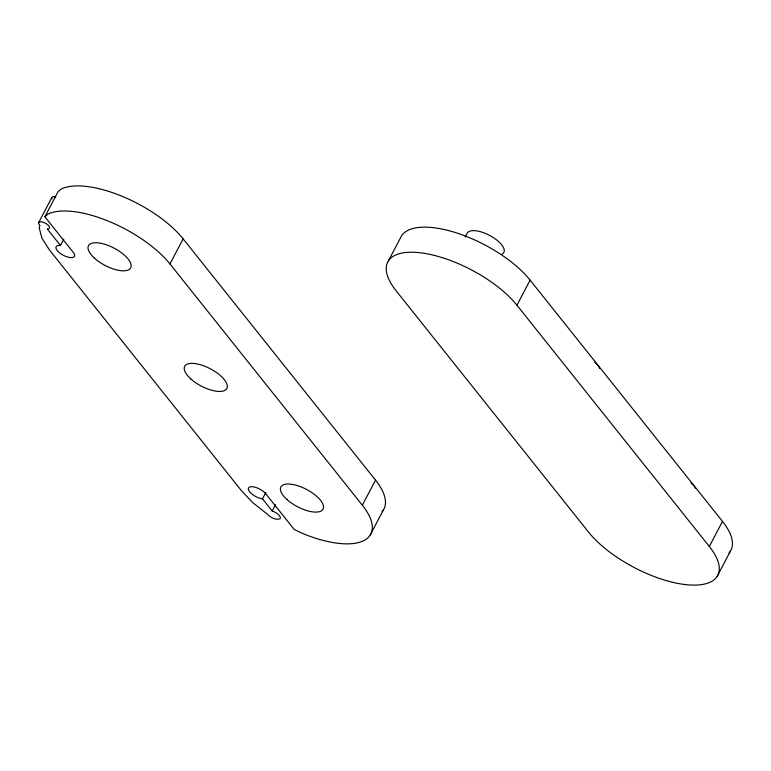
<?xml version="1.0" encoding="UTF-8"?>
<svg xmlns="http://www.w3.org/2000/svg" width="771" height="771" viewBox="0 0 771 771"><rect width="100%" height="100%" fill="white"/><g stroke="black" fill="none" stroke-linecap="round" stroke-linejoin="round"><path stroke-width="1.16" d="M38.55 222.8L51.724 197.704M63.771 239.212L60.475 245.486A10.351 4.24 27.7 0 0 57.237 250.565A10.351 4.24 27.7 0 0 70.103 257.553A10.351 4.24 27.7 0 0 73.341 252.474L44.872 216.776L58.037 191.68L61.314 188.934A77.669 31.833 27.7 0 1 183.132 238.875L375.525 480.14A77.669 31.833 27.7 0 1 382.079 511.703M60.475 245.486L47.253 228.9A6.091 2.496 27.7 0 0 49.016 226.182A6.091 2.496 27.7 0 0 42.501 222.029L40.555 221.73A6.091 2.496 27.7 0 0 39.899 225.402L39.244 227.946L41.904 238.143L49.19 249.602L241.583 490.867L252.975 502.827L267.71 514.45A7.633 3.132 27.7 0 0 274.1 518.642L276.481 519.297L279.815 518.941A7.633 3.132 27.7 0 0 278.861 515.028A7.633 3.132 27.7 0 0 272.23 511.019L262.497 498.818A10.351 4.24 27.7 0 1 249.631 491.831A10.351 4.24 27.7 0 1 252.878 486.752A10.351 4.24 27.7 0 1 265.735 493.739L294.204 529.446L303.013 533.638A77.669 31.833 27.7 0 0 362.351 505.227L169.957 263.961L183.132 238.875M262.497 498.818L265.783 492.544M388.343 260.974L401.518 235.887A77.669 31.833 27.7 0 1 459.506 233.902A77.669 31.833 27.7 0 1 530.111 280.133L722.504 521.398A77.669 31.833 27.7 0 1 729.058 552.952M272.23 511.019L275.517 504.745M465.164 237.111L467.342 232.958A20.711 8.491 27.7 0 1 492.447 237.015A20.711 8.491 27.7 0 1 501.911 254.247M362.351 505.227L375.525 480.14M370.167 535.113L383.341 510.026M516.936 305.22A77.669 31.833 27.7 0 0 420.484 252.801A77.669 31.833 27.7 0 0 396.169 290.86L588.562 532.125A77.669 31.833 27.7 0 0 685.024 584.543A77.669 31.833 27.7 0 0 709.33 546.485L516.936 305.22L530.111 280.133M709.33 546.485L722.504 521.398M717.155 576.371L730.33 551.275M44.872 216.776L48.139 214.02A77.669 31.833 27.7 0 1 169.957 263.961M55.666 196.933L53.729 196.634A6.091 2.496 27.7 0 0 51.985 198.908M690.989 482.839A20.711 8.491 27.7 0 1 694.025 486.019M694.623 486.8A20.711 8.491 27.7 0 1 695.596 488.342M594.788 362.206A20.711 8.491 27.7 0 1 599.771 368.451M286.937 499.512A23.814 9.763 27.7 0 0 322.885 509.419A23.814 9.763 27.7 0 0 296.074 485.219A23.814 9.763 27.7 0 0 286.937 499.512M190.745 378.879A23.814 9.763 27.7 0 0 226.684 388.786A23.814 9.763 27.7 0 0 199.872 364.587A23.814 9.763 27.7 0 0 190.745 378.879M94.544 258.246A23.814 9.763 27.7 0 0 130.492 268.154A23.814 9.763 27.7 0 0 103.68 243.954A23.814 9.763 27.7 0 0 94.544 258.246"/></g></svg>
